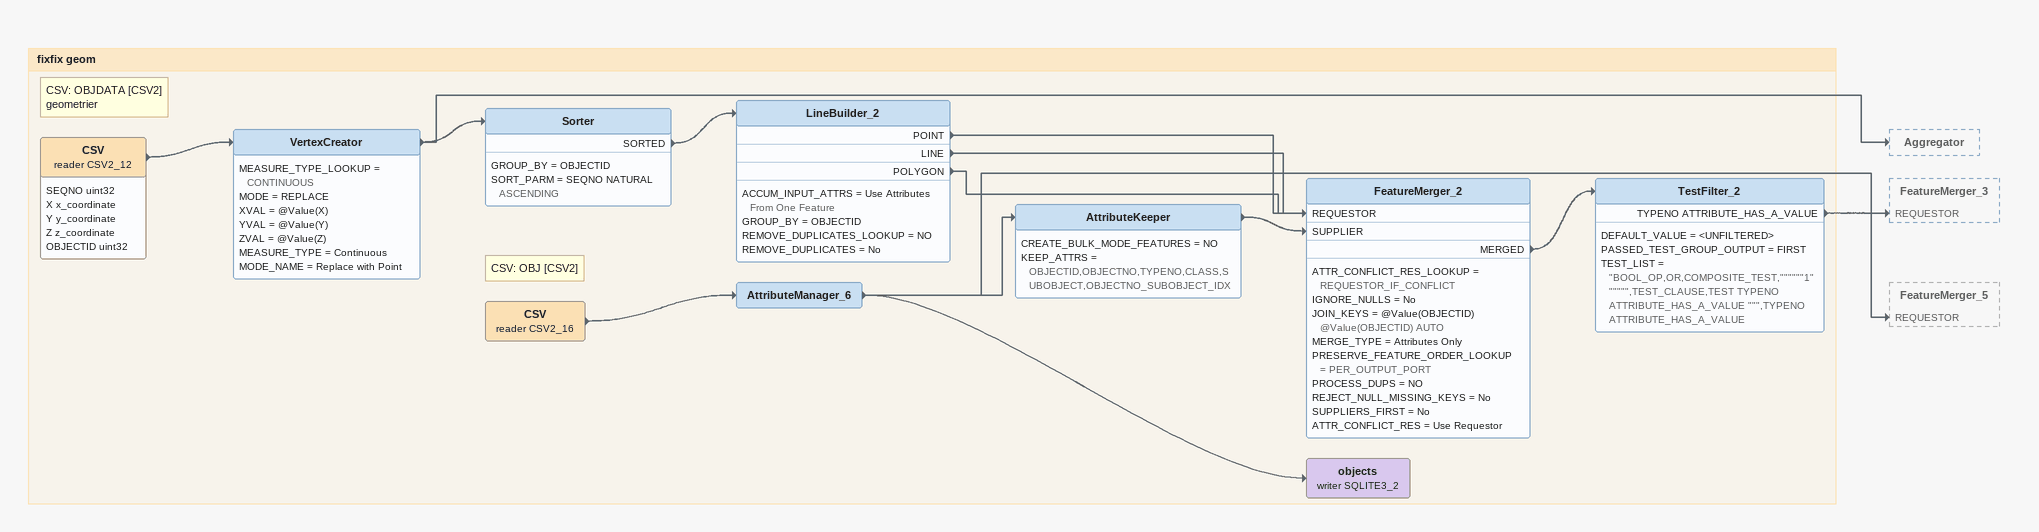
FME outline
Bookmark: fixfix geom
Note: CSV: OBJDATA [CSV2] / geometrier
CSV (reader CSV2_12)
    attributes: SEQNO uint32, X x_coordinate, Y y_coordinate, Z z_coordinate, OBJECTID uint32
    -> VertexCreator
VertexCreator
    MEASURE_TYPE_LOOKUP = CONTINUOUS
    MODE = REPLACE
    XVAL = @Value(X)
    YVAL = @Value(Y)
    ZVAL = @Value(Z)
    MEASURE_TYPE = Continuous
    MODE_NAME = Replace with Point
    -> Sorter
    -> Aggregator
Sorter
    GROUP_BY = OBJECTID
    SORT_PARM = SEQNO NATURAL ASCENDING
    SORTED -> LineBuilder_2
LineBuilder_2
    ACCUM_INPUT_ATTRS = Use Attributes From One Feature
    GROUP_BY = OBJECTID
    REMOVE_DUPLICATES_LOOKUP = NO
    REMOVE_DUPLICATES = No
    POINT -> FeatureMerger_2 [REQUESTOR]
    LINE -> FeatureMerger_2 [REQUESTOR]
    POLYGON -> FeatureMerger_2 [REQUESTOR]
Note: CSV: OBJ [CSV2]
CSV (reader CSV2_16)
    -> AttributeManager_6
AttributeManager_6
    -> AttributeKeeper
    -> objects (writer SQLITE3_2)
    -> FeatureMerger_5 [REQUESTOR]
AttributeKeeper
    CREATE_BULK_MODE_FEATURES = NO
    KEEP_ATTRS = OBJECTID,OBJECTNO,TYPENO,CLASS,SUBOBJECT,OBJECTNO_SUBOBJECT_IDX
    -> FeatureMerger_2 [SUPPLIER]
FeatureMerger_2
    ATTR_CONFLICT_RES_LOOKUP = REQUESTOR_IF_CONFLICT
    IGNORE_NULLS = No
    JOIN_KEYS = @Value(OBJECTID) @Value(OBJECTID) AUTO
    MERGE_TYPE = Attributes Only
    PRESERVE_FEATURE_ORDER_LOOKUP = PER_OUTPUT_PORT
    PROCESS_DUPS = NO
    REJECT_NULL_MISSING_KEYS = No
    SUPPLIERS_FIRST = No
    ATTR_CONFLICT_RES = Use Requestor
    MERGED -> TestFilter_2
TestFilter_2
    DEFAULT_VALUE = <UNFILTERED>
    PASSED_TEST_GROUP_OUTPUT = FIRST
    TEST_LIST = "BOOL_OP,OR,COMPOSITE_TEST,""""""1"""""",TEST_CLAUSE,TEST TYPENO ATTRIBUTE_HAS_A_VALUE """,TYPENO ATTRIBUTE_HAS_A_VALUE
    TYPENO ATTRIBUTE_HAS_A_VALUE -> FeatureMerger_3 [REQUESTOR]
objects (writer SQLITE3_2)
